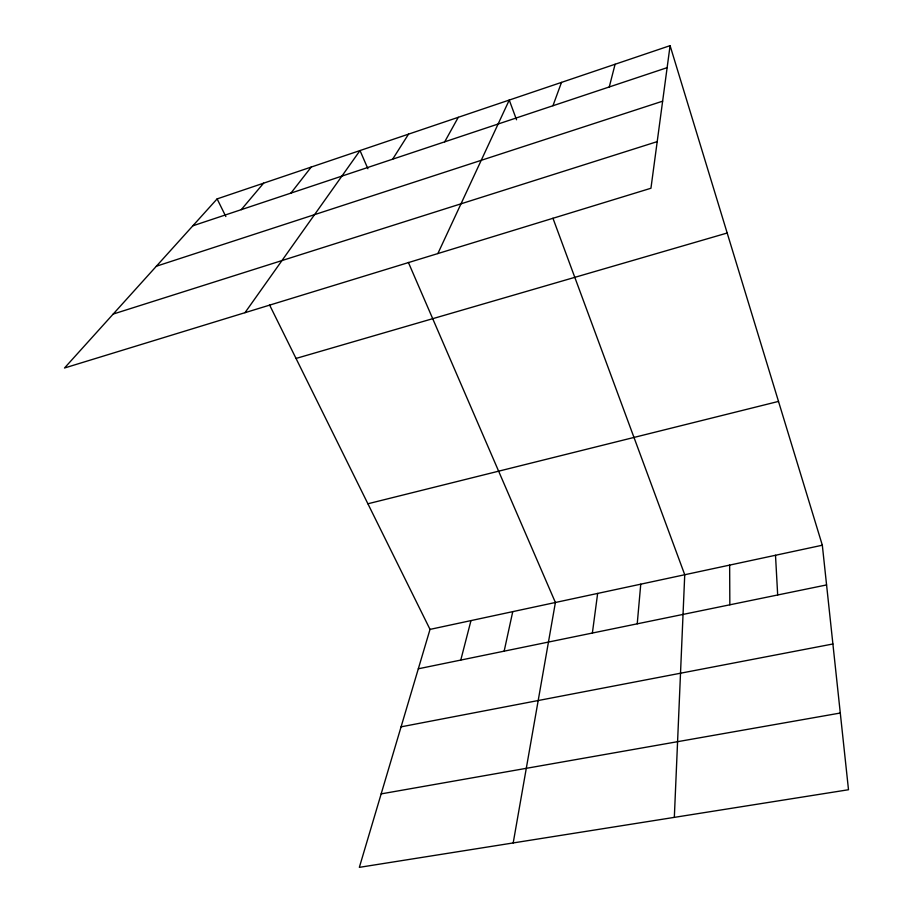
<?xml version="1.0" encoding="UTF-8"?>
<svg xmlns="http://www.w3.org/2000/svg" width="913" height="913" viewBox="0 0 913 913"><rect width="100%" height="100%" fill="white"/><g stroke="black" fill="none" stroke-linecap="round" stroke-linejoin="round"><path stroke-width="1.37" d="M674.33 817.375L684.739 574.734L552.947 218.241M637.228 623.83L640.755 584.172M592.377 633.04L597.65 593.427M670.085 45.65L650.946 188.249L64.503 368.007L217.123 198.897L670.085 45.65L822.328 545.221L848.497 789.734L359.345 867.35L430.023 629.388L269.552 304.919M513.197 842.939L555.401 602.489L408.385 262.43M504.159 651.163L512.752 611.63M609.268 86.952L615.1 64.252M460.78 660.076L470.971 620.6M552.947 105.725L561.506 82.387M437.863 253.563L509.249 100.065L516.541 119.774M444.688 141.835L458.28 117.309M392.636 159.193L408.556 134.131M244.981 312.691L360.019 150.554L367.893 168.745M290.927 193.1L311.219 167.068M241.26 209.659L263.606 183.171M192.837 225.808L667.129 67.665M156.385 266.208L662.633 101.183M113.189 314.061L657.2 141.629M296.029 358.444L727.182 233.02M367.905 503.771L778.504 401.412M430.023 629.388L822.328 545.221M418.314 668.795L826.573 584.936M401.069 726.839L832.896 643.985M381.155 793.888L840.291 713.03M217.123 198.897L225.842 216.541M775.502 555.264L777.682 594.979M729.647 565.101L729.841 604.805"/></g></svg>
